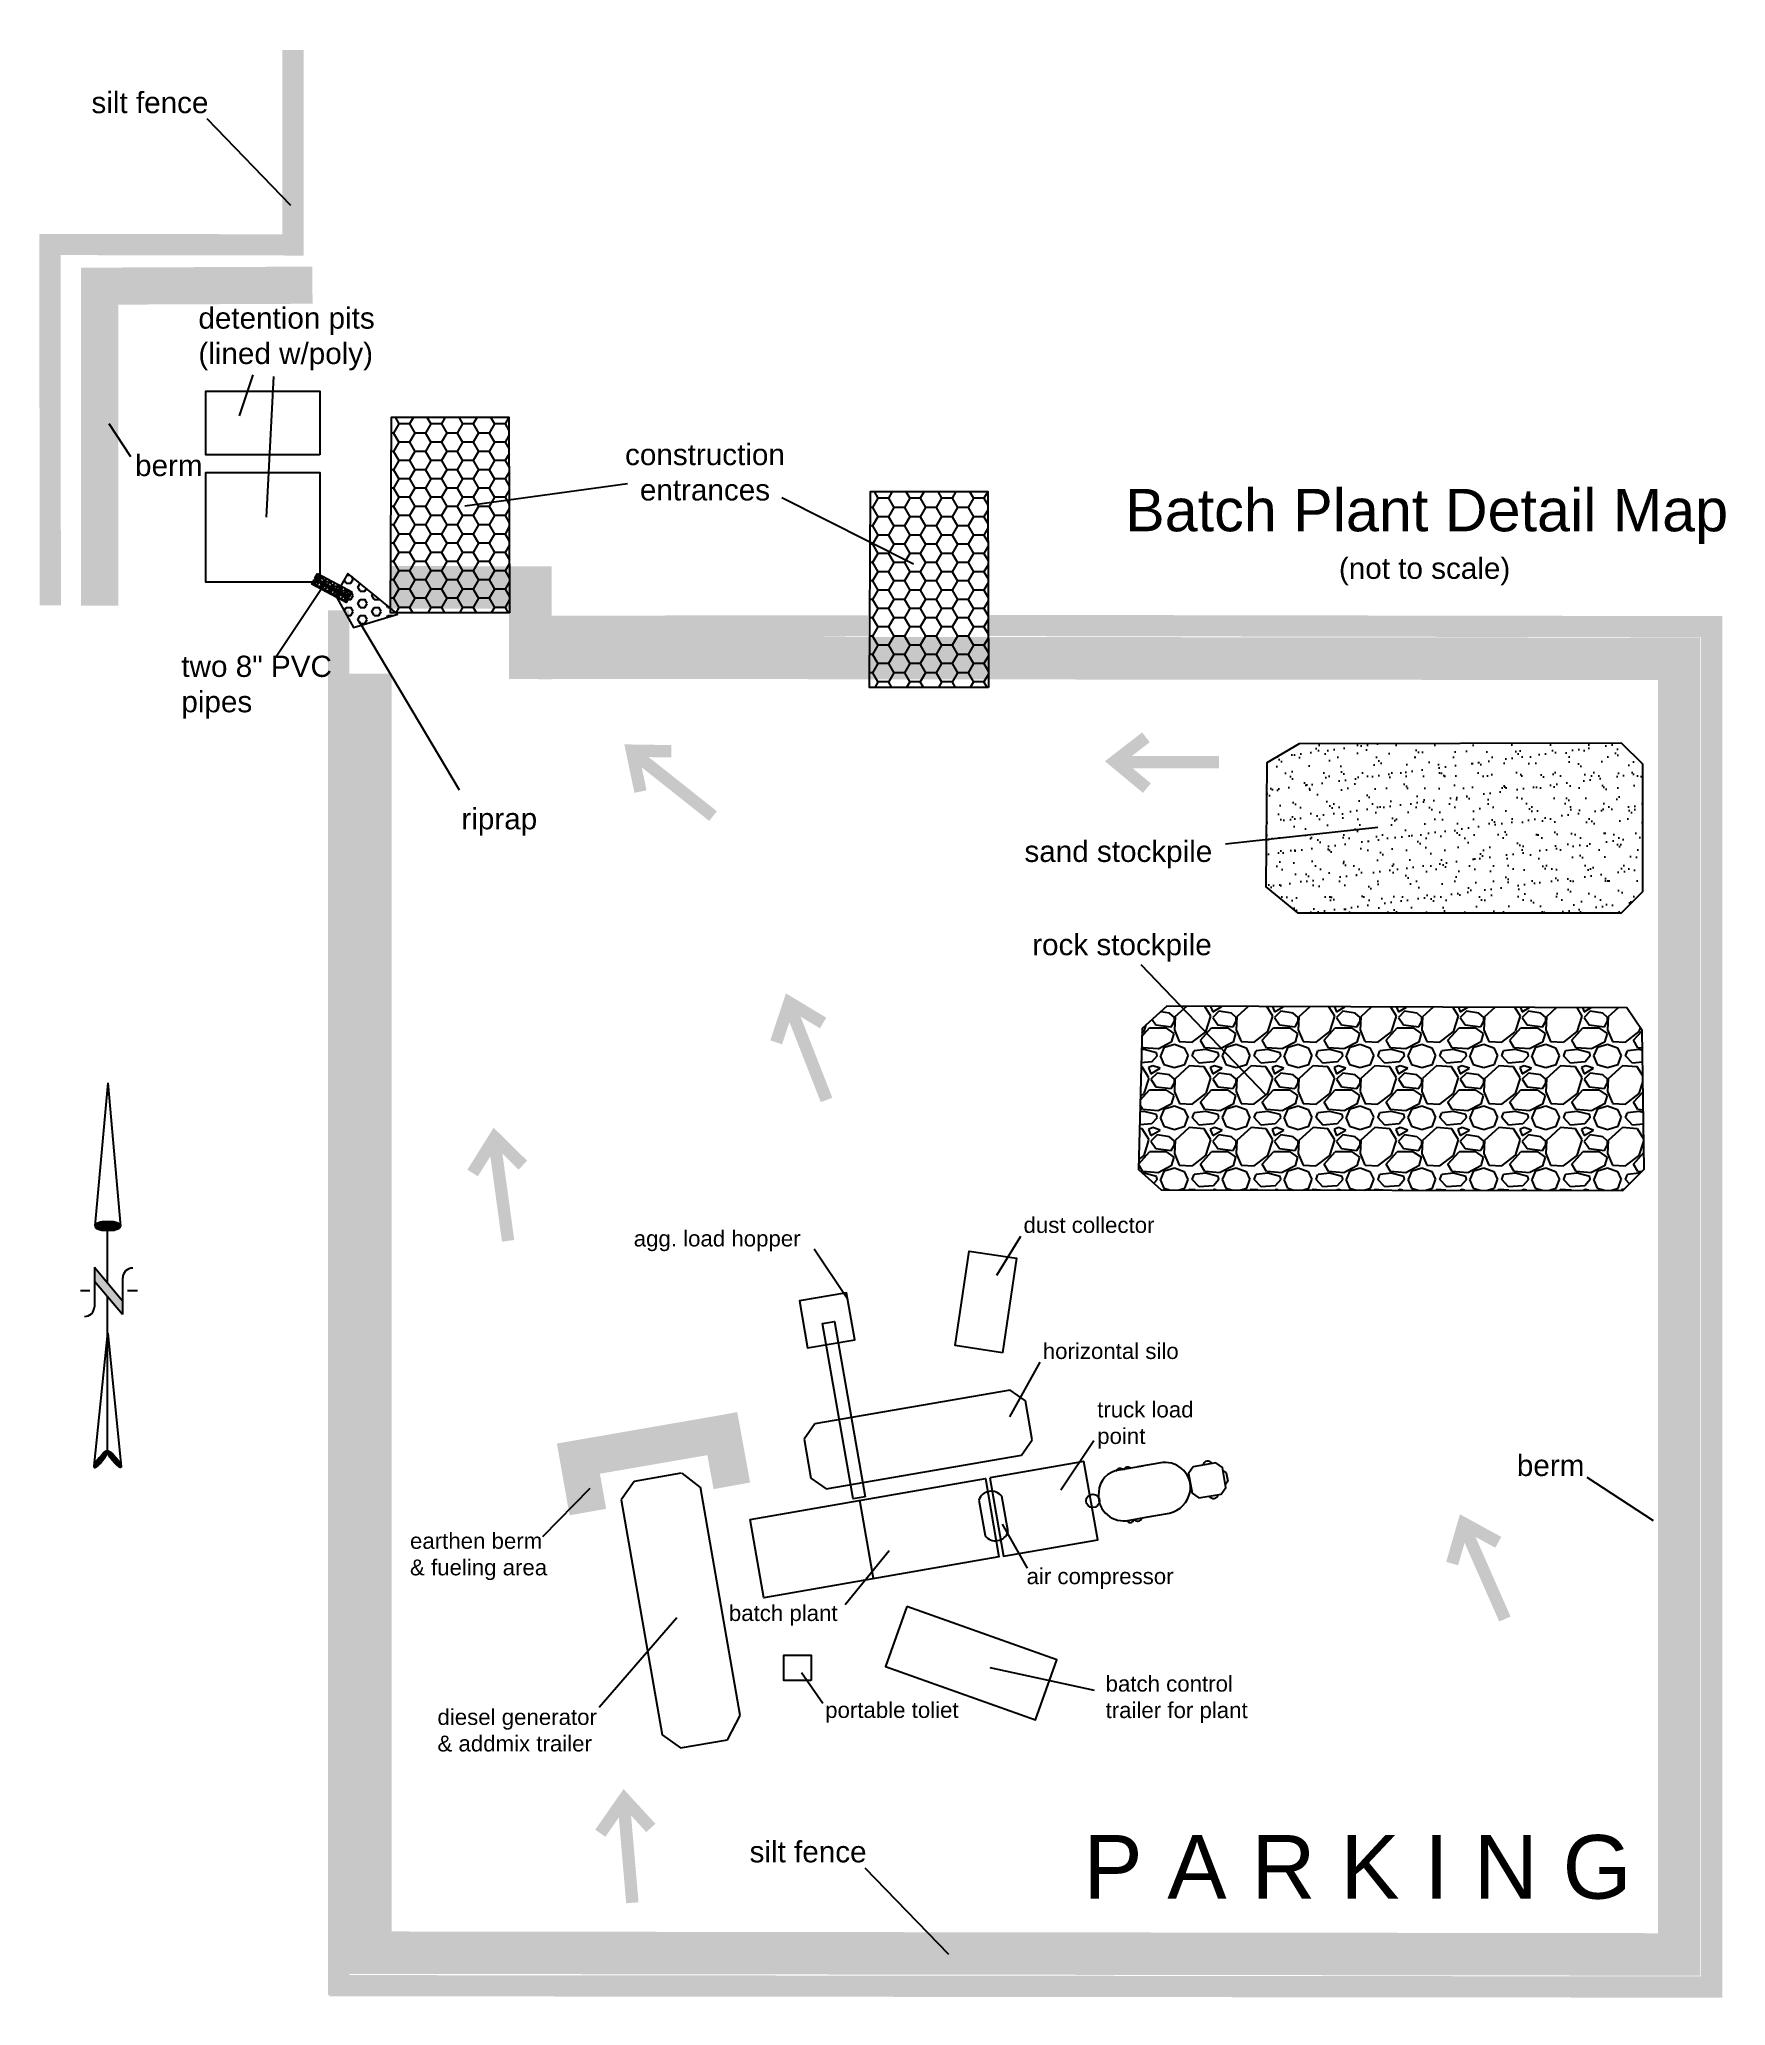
# Model space of a CAD drawing. Header units: inches. Extents: x -33 to 239, y 7 to 324.
import ezdxf

# ---------------------------------------------------------------- set-up
doc = ezdxf.new("R2010")
doc.units = ezdxf.units.IN
doc.header["$MEASUREMENT"] = 0
doc.layers.add('BASE', color=7, linetype='Continuous')
doc.layers.add('NARROW', color=7, linetype='Continuous')
doc.styles.get("Standard").update_dxf_attribs({"font": 'ARIAL.TTF'})

# ---------------------------------------------------------------- blocks, each defined once
blk = doc.blocks.new('A$C76524051')
for p, q in [((0.5, 8.5), (0, 8)), ((2, 8.5), (0.5, 8.5)), ((2.5, 8), (2, 8.5)), ((0, 8), (0, 0.5)), ((2.5, 0.5), (2.5, 8)), ((0, 0.5), (0.5, 0)), ((0.5, 0), (2, 0)), ((2, 0), (2.5, 0.5))]:
    blk.add_line(p, q)
blk = doc.blocks.new('A$C1E8A7981')
for points in [[(1.71, 1.783), (0.882, 1.784, 0.36878), (0.043, 1.157, 0.488105), (0.814, 0.002), (1.71, 0.002)], [(1.526, 0.001), (2.354, 0, 0.290418), (3.184, 0.612, 0.496309), (2.422, 1.783), (1.526, 1.783)]]:
    blk.add_lwpolyline(points, format="xyb")
blk = doc.blocks.new('A$C0A39146E')
for centre in [(0.133, -0.066), (0.4, -0.066)]:
    blk.add_arc(centre, 0.149, 26.32009, 153.67991)
blk = doc.blocks.new('A$C6CF03394')
at = {"color": 7}
for p, q in [((0.07, 6.99), (0, 1.17)), ((3.77, 1.09), (3.81, 6.95))]:
    blk.add_line(p, q, dxfattribs=at)
for centre, radius, start, end in [((1.92, 5.95), 2.13, 27.9707, 150.7283), ((1.91, 2.14), 2.14, 206.7873, 330.6939)]:
    blk.add_arc(centre, radius, start, end, dxfattribs=at)
blk = doc.blocks.new('A$C741E3D91')
h = blk.add_hatch()
h.set_pattern_fill('NET3', color=95, scale=6, style=0)
h.set_pattern_definition([(0, (6.30336, -224.4922), (0, 0.75), []), (60, (6.30336, -224.4922), (-0.649519, 0.375), []), (120, (6.30336, -224.4922), (-0.649519, -0.375), [])])
h.paths.add_polyline_path([(0.91, 4.67), (6.49, 1.71), (6.09, 0.95), (0.51, 3.91)])
h.paths.add_polyline_path([(0.4, 3.72), (5.98, 0.76), (5.58, 0), (0, 2.96)])
at = {"color": 95}
for points in [[(0.4, 3.72), (5.98, 0.76), (5.58, 0), (0, 2.96)], [(0.91, 4.67), (6.49, 1.71), (6.09, 0.95), (0.51, 3.91)]]:
    blk.add_lwpolyline(points, close=True, dxfattribs=at)
blk = doc.blocks.new('A$C55883C21')
at = {"color": 7, "const_width": 2}
for points in [[(0.85, 11.11), (4.43, 16.84), (8.96, 12.37)], [(6.58, 0.14), (4.43, 15.88)]]:
    blk.add_lwpolyline(points, dxfattribs=at)
blk = doc.blocks.new('North Arrow')
at = {"layer": 'NARROW'}
for p, q in [((32.43, 3.06), (32.43, 4.63)), ((0, 0), (22.36, 2)), ((0, 0), (22.33, -2.02)), ((28.77, -2.09), (34.02, 2.32)), ((36.18, 2.33), (30.46, 2.33)), ((36.16, 2.32), (31.04, -2.09)), ((39.1, 0.01), (59.96, 2.11)), ((31.2, -0.05), (21.66, -0.05)), ((21.66, -0.05), (21.66, -0.05)), ((28.77, -2.09), (34.95, -2.09)), ((32.43, -4.26), (32.43, -2.8)), ((57.45, -0.05), (33.41, -0.05)), ((59.83, -2.14), (39.04, -0.01)), ((57.69, -0.03), (57.77, -0.01)), ((57.77, -0.05), (57.69, -0.03))]:
    blk.add_line(p, q, dxfattribs=at)
blk.add_lwpolyline([(22.36, -2.03), (22.59, -1.93, 0.091577), (22.87, -1.44, 0.048306), (23.03, -0.75), (23.07, -0.01), (23.01, 0.82, 0.048306), (22.87, 1.42, 0.091577), (22.59, 1.91), (22.36, 2.01), (22.14, 1.91, 0.091577), (21.86, 1.42, 0.048306), (21.72, 0.82), (21.66, -0.01), (21.72, -0.83, 0.048306), (21.86, -1.44, 0.091577), (22.14, -1.93)], format="xyb", close=True, dxfattribs=at)
for points in [[(57.46, -0.03), (57.44, 0.08, -0.066818), (57.67, 0.47, -0.03073), (58.01, 0.84), (58.52, 1.29), (59.07, 1.7, -0.03073), (59.5, 1.95, -0.066818), (59.93, 2.1), (60.04, 2.06)], [(60.04, 2.06), (60.05, 1.95, -0.066818), (59.82, 1.56, -0.03073), (59.43, 1.14), (58.97, 0.74), (58.42, 0.33, -0.03073), (57.99, 0.08, -0.036692), (57.76, -0.02)], [(57.46, -0.04), (57.44, -0.15, 0.066818), (57.67, -0.54, 0.03073), (58.01, -0.9), (58.52, -1.36), (59.07, -1.77, 0.03073), (59.5, -2.02, 0.066818), (59.93, -2.17), (60.04, -2.13)], [(60.04, -2.13), (60.05, -2.01, 0.066818), (59.82, -1.63, 0.03073), (59.43, -1.2), (58.97, -0.8), (58.42, -0.4, 0.03073), (57.99, -0.15, 0.036692), (57.76, -0.05)]]:
    blk.add_lwpolyline(points, format="xyb", dxfattribs=at)
for centre, start, end in [((30.46, 3.86), 178.8769, 270), ((34.95, -3.62), 358.8769, 90)]:
    blk.add_arc(centre, 1.53, start, end, dxfattribs=at)
for points in [[(23.03, -0.76), (21.67, -0.05), (23.07, -0.05), (21.72, 0.82)], [(23.07, -0.05), (21.72, 0.82), (23.02, 0.75), (21.85, 1.42)], [(23.02, 0.75), (21.85, 1.42), (22.87, 1.44), (22.14, 1.91)], [(22.87, 1.44), (22.14, 1.91), (22.59, 1.91), (22.36, 2)], [(31.05, -2.09), (36.15, 2.36), (28.75, -2.06), (34.01, 2.36)], [(57.44, 0.08), (57.7, -0.01), (57.5, 0.21), (57.77, -0.01)], [(57.45, -0.04), (57.69, -0.02), (57.44, 0.08), (57.7, -0.01)], [(57.5, 0.21), (57.77, -0.01), (57.6, 0.39), (57.94, 0.06)], [(57.6, 0.39), (57.94, 0.06), (57.68, 0.5), (58.07, 0.13)], [(57.68, 0.5), (58.07, 0.13), (57.84, 0.66), (58.29, 0.26)], [(57.84, 0.66), (58.29, 0.26), (58.03, 0.86), (58.52, 0.41)], [(58.03, 0.86), (58.52, 0.41), (58.26, 1.07), (58.73, 0.57)], [(58.26, 1.07), (58.73, 0.57), (58.52, 1.3), (59.05, 0.81)], [(58.52, 1.3), (59.05, 0.81), (58.7, 1.42), (59.26, 0.99)], [(59.26, 1), (58.69, 1.42), (59.45, 1.15), (59, 1.65)], [(59.45, 1.15), (59, 1.65), (59.62, 1.34), (59.28, 1.82)], [(59.62, 1.34), (59.28, 1.82), (59.81, 1.55), (59.49, 1.95)], [(59.81, 1.55), (59.49, 1.95), (59.93, 1.73), (59.69, 2.04)], [(59.93, 1.73), (59.69, 2.04), (60.05, 1.94), (59.93, 2.1)], [(60.05, 1.94), (59.93, 2.1), (60.04, 2.06)], [(22.87, -1.44), (21.72, -0.87), (23.03, -0.76), (21.67, -0.05)], [(22.58, -1.93), (21.86, -1.45), (22.87, -1.44), (21.72, -0.87)], [(22.36, -2.01), (22.14, -1.93), (22.58, -1.93), (21.86, -1.45)], [(57.44, -0.14), (57.69, -0.02), (57.45, -0.04), (57.69, -0.02)], [(57.46, -0.19), (57.7, -0.03), (57.44, -0.14), (57.69, -0.02)], [(57.53, -0.33), (57.76, -0.05), (57.46, -0.19), (57.7, -0.03)], [(57.63, -0.48), (57.9, -0.1), (57.53, -0.33), (57.76, -0.05)], [(57.78, -0.66), (58.09, -0.2), (57.63, -0.48), (57.9, -0.1)], [(57.97, -0.87), (58.34, -0.35), (57.78, -0.66), (58.09, -0.2)], [(58.24, -1.11), (58.61, -0.54), (57.97, -0.87), (58.34, -0.35)], [(58.61, -1.43), (58.93, -0.77), (58.24, -1.11), (58.61, -0.54)], [(58.91, -1.64), (59.2, -1), (58.61, -1.43), (58.93, -0.77)], [(59.12, -1.79), (59.57, -1.36), (58.92, -1.65), (59.2, -1.01)], [(59.35, -1.93), (59.81, -1.62), (59.12, -1.79), (59.57, -1.36)], [(59.54, -1.32), (59.41, -1.18), (59.21, -1.01)], [(59.58, -2.05), (59.93, -1.79), (59.35, -1.93), (59.81, -1.62)], [(59.78, -2.13), (60.05, -2.01), (59.58, -2.05), (59.93, -1.79)], [(59.92, -2.17), (60.04, -2.13), (59.78, -2.13), (60.05, -2.01)]]:
    blk.add_solid(points, dxfattribs=at)

msp = doc.modelspace()

# ---------------------------------------------------------------- hatches: boundary and pattern name
h = msp.add_hatch()
h.set_pattern_fill('HONEY', color=4, scale=13.714, angle=180, style=0)
h.set_pattern_definition([(180, (401.9113, 330.516), (-2.571375, -1.484584), [1.71425, -3.4285]), (300, (401.9113, 330.516), (2.571375, -1.484584), [1.71425, -3.4285]), (240, (401.9113, 330.516), (-6e-09, -2.969168), [-3.4285, 1.71425])])
h.paths.add_polyline_path([(42.66, 231.66), (23.42, 231.66), (23.56, 263.31), (42.54, 263.31)])
h = msp.add_hatch()
h.set_pattern_fill('HONEY', color=4, scale=13.714, angle=180, style=0)
h.set_pattern_definition([(180, (479.2883, 318.4704), (-2.571375, -1.484584), [1.71425, -3.4285]), (300, (479.2883, 318.4704), (2.571375, -1.484584), [1.71425, -3.4285]), (240, (479.2883, 318.4704), (-6e-09, -2.969168), [-3.4285, 1.71425])])
h.paths.add_polyline_path([(120.04, 219.62), (100.8, 219.62), (100.94, 251.26), (119.91, 251.26)])
h = msp.add_hatch()
h.set_pattern_fill('HEX', color=1, scale=6, style=0)
h.set_pattern_definition([(0, (0.4995, 6.5174), (0, 1.299038), [0.75, -1.5]), (120, (0.4995, 6.5174), (-1.125, -0.649519), [0.75, -1.5]), (60, (1.2495, 6.5174), (-1.125, 0.649519), [0.75, -1.5])])
h.paths.add_polyline_path([(24.6, 231.46), (16.53, 238.04), (14.5, 234.52), (17.41, 229.28)])
h = msp.add_hatch()
h.set_pattern_fill('AR-SAND', color=35, scale=2, style=0)
h.paths.add_polyline_path([(170.25, 210.47), (164.98, 207.42), (164.83, 187.39), (169.95, 183.2), (222.31, 183.19), (225.74, 186.62), (225.74, 207.19), (222.31, 210.62)])
h = msp.add_hatch()
h.set_pattern_fill('GRAVEL', color=252, scale=10, style=0)
h.set_pattern_definition([(228.0128, (7.2, 10), (-79.9999823, -90.0000134), [1.34536, -133.19088]), (184.9697, (6.3, 9), (120.0000105, 9.9999131), [2.30868, -228.55925]), (132.5104, (4, 8.8), (99.9999072, -110.0000867), [1.62788, -161.16032]), (267.2737, (0.1, 6.3), (9.9999602, 200.00000295), [2.10238, -208.13558]), (292.8337, (0, 4.2), (-50.00009905, 119.9999641), [2.06155, -204.09373]), (357.2737, (0.8, 2.3), (-200.00000295, 9.9999602), [2.10238, -208.13558]), (37.6942, (2.9, 2.2), (-130.00007346, -99.99990405), [2.78029, -275.24849]), (72.2553, (5.1, 3.9), (70.00010763, 219.9999623), [2.62488, -259.86321]), (121.4296, (5.9, 6.4), (-80.00008234, 129.9999504), [2.1095, -208.84073]), (175.2364, (4.8, 8.2), (110.0000095, -9.9999153), [2.40832, -118.00763]), (222.3974, (2.4, 8.4), (-120.0000735, -109.99992082), [3.11448, -308.33375]), (138.8141, (10, 6.2), (-70.0000295, 59.999973), [1.063, -105.23844]), (171.4692, (9.2, 6.9), (129.99998285, -20.0000791), [2.02237, -200.2151]), (225, (7.2, 7.2), (-1e-15, -10), [1.4142, -12.72792]), (203.1986, (6.5, 8.4), (49.999997, 20.000013), [0.76158, -75.39615]), (291.8014, (5.8, 8.1), (-9.999999, 30.000003), [1.07703, -52.77462]), (30.9638, (6.2, 7.1), (29.99998, 20.000025), [1.7493, -56.56023]), (161.5651, (7.7, 8), (20.000004, -9.999984), [1.2649, -30.35787]), (16.3895, (0, 8.1), (100.000022, 29.9999271), [1.772, -175.42845]), (70.3462, (1.7, 8.6), (-39.9999525, -110.0000214), [1.4866, -147.17408]), (293.1986, (7.7, 10), (-20.000013, 49.999997), [1.52315, -74.63458]), (343.6105, (8.3, 8.6), (-100.000022, 29.9999271), [1.772, -175.42845]), (339.444, (0, 1.9), (-50.0000184, 19.99996), [1.7088, -83.73124]), (294.7751, (1.6, 1.3), (-49.9999219, 110.0000342), [1.43178, -141.74643]), (66.8014, (7.8, 0), (20.000013, 49.999997), [1.52315, -74.63458]), (17.354, (8.4, 1.4), (-130.0000202, -39.999945), [1.6763, -165.95424]), (69.444, (2.9, 0), (-19.99996, -50.0000184), [0.8544, -84.58564]), (101.3099, (7.2, 0), (-9.999976, 40.000008), [0.5099, -50.4803]), (165.9638, (7.1, 0.5), (30.000005, -9.99998), [2.06155, -39.1695]), (186.009, (5.1, 1), (99.9999975, 9.9999932), [1.9105, -189.13923]), (303.6901, (6.2, 6.2), (-10.000013, 19.999996), [1.44222, -34.6133]), (353.1572, (7, 5), (169.99999365, -20.00008), [2.51794, -249.27563]), (60.9454, (9.5, 4.7), (-40.0000003, -70.000004), [1.02956, -101.92674]), (90, (10, 5.6), (-10, 10), [0.6, -9.4]), (120.2564, (4.9, 1.3), (39.9999489, -70.0000246), [1.38924, -137.5352]), (48.0128, (4.2, 2.5), (79.9999823, 90.0000134), [2.69072, -131.84552]), (0, (6, 4.5), (10, 10), [2.6, -7.4]), (325.3048, (8.6, 4.5), (-99.9999426, 70.0000861), [1.58114, -156.53274]), (254.0546, (9.9, 3.6), (-9.999999, -40.000001), [1.45602, -71.34508]), (207.646, (9.5, 2.2), (-189.9999581, -100.0000771), [2.37065, -234.69474]), (175.4261, (7.4, 1.1), (-130.0000056, 9.999948), [2.50799, -248.29074])])
h.paths.add_polyline_path([(148.86, 168.06), (144.84, 164.45), (144.28, 141.66), (147.91, 138.39), (222.54, 138.31), (225.96, 141.74), (225.64, 164.17), (223.16, 167.83)])

# ---------------------------------------------------------------- linework, layer by layer
at = {"color": 7}
for p, q in [((-6.29, 311.57), (7.26, 297.6)), ((1.19, 270.12), (-1.04, 263.51)), ((4.51, 269.86), (3.3, 247.12)), ((-18.53, 256.87), (-22.02, 262.2)), ((61.71, 252.51), (35.42, 248.91)), ((86.62, 250.32), (107.94, 239.59)), ((4.91, 224.61), (12.46, 235.93)), ((34.55, 202.99), (18.41, 230.21)), ((48.02, 82.36), (55.65, 90.17)), ((216.72, 91.97), (227.44, 84.92)), ((93.28, 55.33), (89.79, 60.31)), ((100.04, 28.79), (113.59, 14.82))]:
    msp.add_line(p, q, dxfattribs=at)
for p, q in [((158.34, 194.32), (182.93, 197.04)), ((144.66, 174.84), (164.72, 153.85)), ((125.2, 130.87), (121.34, 124.55)), ((91.86, 128.83), (97.21, 120.87)), ((128.35, 110.53), (123.45, 101.69)), ((137.06, 97.81), (131.73, 89.83)), ((70.38, 92.57), (62.78, 91.25)), ((73.43, 90.33), (70.51, 92.59)), ((62.78, 91.25), (60.68, 88.28)), ((79.91, 53.41), (73.5, 90.32)), ((60.68, 88.28), (67.29, 50.27)), ((101.46, 75.54), (99.26, 88.21)), ((126.35, 77.25), (122.3, 84.33)), ((96.86, 71.34), (104, 80.11)), ((69.7, 69.21), (57.15, 54.7)), ((137.15, 57.48), (120.32, 61.13)), ((77.86, 49.5), (79.91, 53.41)), ((67.29, 50.27), (70.26, 48.18)), ((70.26, 48.18), (77.86, 49.5))]:
    msp.add_line(p, q)
at = {"color": 200, "const_width": 3.43}
for points in [[(-31.56, 232.89), (-31.61, 291.22), (7.64, 291.15), (7.67, 322.67)], [(15.05, 232.08), (15.03, 8.22)], [(13.51, 9.74), (236.86, 9.52), (236.88, 229.43), (120.19, 229.63)], [(100.54, 229.57), (49.41, 229.5)]]:
    msp.add_lwpolyline(points, dxfattribs=at)
at = {"color": 52}
for points, const_width in [([(10.8, 284.64), (-23.59, 284.48), (-23.59, 232.85)], 6), ([(45.99, 220.95), (46.02, 239.18)], 6.86), ([(23.26, 235.8), (45.41, 235.77)], 6.86), ([(96.65, 224.36), (231.64, 224.23), (231.63, 14.79), (16.86, 15.08)], 6.86), ([(42.9, 224.44), (96.85, 224.37)], 6.86), ([(20.15, 11.64), (20.15, 221.85)], 6.86), ([(76.49, 101.93), (78.56, 90.54)], 6), ([(76.38, 98.86), (53.77, 94.94), (55.3, 86.3)], 6)]:
    msp.add_lwpolyline(points, dxfattribs=dict(at, const_width=const_width))
at = {"color": 7}
for points in [[(12.01, 257.22), (-6.43, 257.22), (-6.43, 267.5), (12.01, 267.5)], [(12, 236.64), (-6.43, 236.64), (-6.43, 254.36), (12, 254.36)], [(91.36, 59.1), (86.96, 59.1), (86.96, 63.17), (91.36, 63.17)]]:
    msp.add_lwpolyline(points, close=True, dxfattribs=at)
at = {"color": 4}
for points in [[(42.66, 231.66), (23.42, 231.66), (23.56, 263.31), (42.54, 263.31)], [(120.04, 219.62), (100.8, 219.62), (100.94, 251.26), (119.91, 251.26)]]:
    msp.add_lwpolyline(points, close=True, dxfattribs=at)
at = {"color": 1}
msp.add_lwpolyline([(24.6, 231.46), (16.53, 238.04), (14.5, 234.52), (17.41, 229.28)], close=True, dxfattribs=at)
at = {"color": 35}
msp.add_lwpolyline([(170.25, 210.47), (164.98, 207.42), (164.83, 187.39), (169.95, 183.2), (222.31, 183.19), (225.74, 186.62), (225.74, 207.19), (222.31, 210.62)], close=True, dxfattribs=at)
at = {"color": 252}
msp.add_lwpolyline([(148.86, 168.06), (144.84, 164.45), (144.28, 141.66), (147.91, 138.39), (222.54, 138.31), (225.96, 141.74), (225.64, 164.17), (223.16, 167.83)], close=True, dxfattribs=at)
for points in [[(122.27, 112.07), (114.64, 113.21), (116.93, 128.47), (124.56, 127.33), (122.27, 112.07)], [(100.09, 88.76), (98.15, 88.42), (93.22, 116.76), (95.16, 117.1), (100.09, 88.76)], [(120.26, 91.84), (122.47, 79.17), (137.67, 81.81), (135.46, 94.48), (120.26, 91.84)], [(153.12, 93.6), (152.37, 92.53), (152.92, 89.34), (153.99, 88.59), (157.64, 89.22), (158.39, 90.29), (157.84, 93.48), (156.77, 94.24), (153.12, 93.6)], [(157.92, 93.03), (158.45, 92.65), (158.69, 91.28), (158.31, 90.75)], [(81.52, 85.12), (119.52, 91.73), (121.72, 79.06), (83.72, 72.46), (81.52, 85.12)], [(106.83, 71.01), (103.39, 61.31), (127.63, 52.72), (131.06, 62.42), (106.83, 71.01)]]:
    msp.add_lwpolyline(points)
msp.add_lwpolyline([(89.93, 117.9), (90.81, 112.84), (98.41, 114.16), (97.09, 121.76), (89.49, 120.44)], close=True)
msp.add_circle((136.89, 88.11), 1.09)
for centre, radius, start, end in [((141.28, 92.68), 0.688, 36.1798, 163.5396), ((142.5, 92.89), 0.688, 36.1798, 163.5396), ((155.48, 93.75), 0.792, 30.0996, 169.6198), ((156.38, 89.3), 0.792, 210.0996, 349.6198)]:
    msp.add_arc(centre, radius, start, end)

# ---------------------------------------------------------------- block references
at = {"color": 7}
for name, p in [('A$C741E3D91', (10.68, 233.36)), ('A$C55883C21', (35.83, 130.01))]:
    msp.add_blockref(name, p, dxfattribs=at)
for name, p, rotation in [('A$C55883C21', (70.87, 194.16), 43.75440161737001), ('A$C55883C21', (156.52, 201), 82.27046170698108), ('A$C55883C21', (87.5, 151.24), 13.5622087700777), ('A$C6CF03394', (119.68, 81.35), 10.42553995764808), ('A$C55883C21', (197.18, 67.06), 15.94446200574789), ('A$C55883C21', (55.91, 23.33), 357.1393090922836)]:
    msp.add_blockref(name, p, dxfattribs=dict(at, rotation=rotation))
for name, p, xscale, yscale, zscale, rotation in [('A$C76524051', (127.46, 95.88), 4.268770391465317, 4.26877039146531, 4.268770391465314, 99.85971998291254), ('A$C1E8A7981', (138.56, 84.25), 4.628475, 4.628475000000009, 4.628475, 9.859719982912466), ('A$C0A39146E', (144.78, 85.33), 4.628475, 4.628475000000009, 4.628475, 189.8597199829125)]:
    msp.add_blockref(name, p, dxfattribs=dict(xscale=xscale, yscale=yscale, zscale=zscale, rotation=rotation))
at = {"layer": 'BASE', "xscale": 1.035618753638119, "yscale": 1.035618753638119, "zscale": 1.035618750000579, "rotation": 270}
msp.add_blockref('North Arrow', (-22.27, 155.7), dxfattribs=at)

# ---------------------------------------------------------------- texts
for s, insert, char_height, width, attachment_point in [('silt fence', (-24.91, 315.88), 3.429, 34.2421, 1), ('detention pits\\P(lined w/poly)', (-7.63, 281.04), 3.4285, 33.6711, 1), ('construction entrances', (74.22, 258.98), 3.4285, 40.0981, 2), ('berm', (-17.86, 257.21), 3.429, 8.0185, 1), ('Batch Plant Detail Map', (142.11, 251.71), 6.857, 100.7277, 1), ('(not to scale)', (176.65, 240.59), 3.4285, 40.0981, 1), ('two 8" PVC pipes', (-10.38, 224.74), 3.4285, 25.1661, 1), ('riprap', (34.87, 200.1), 3.429, 40.7341, 1), ('sand stockpile', (125.84, 194.83), 3.4285, 40.0981, 1), ('rock stockpile', (127.09, 179.75), 3.4285, 40.0981, 1), ('dust collector', (125.69, 134), 2.5714, 30.0736, 1), ('agg. load hopper', (62.71, 131.81), 2.5714, 30.0736, 1), ('horizontal silo', (128.8, 113.62), 2.5714, 30.0736, 1), ('truck load point', (137.59, 104.17), 2.5714, 19.1743, 1), ('berm', (205.4, 95.56), 3.429, 8.0185, 1), ('earthen berm & fueling area', (26.56, 82.93), 2.5714, 24.0063, 1), ('air compressor', (126.18, 77.22), 2.5714, 25.6816, 1), ('batch plant ', (78.08, 71.26), 2.5714, 18.0822, 1), ('batch control trailer for plant', (138.95, 59.85), 2.5714, 27.5522, 1), ('diesel generator & addmix trailer', (31, 54.46), 2.5714, 27.5522, 1), ('portable toliet ', (93.64, 55.59), 2.5714, 21.9052, 1), ('silt fence', (81.43, 33.1), 3.429, 34.2421, 1), ('P A R K I N G', (135.35, 34.09), 10.2855, 103.8392, 1)]:
    msp.add_mtext(s, dxfattribs=dict(insert=insert, char_height=char_height, width=width, attachment_point=attachment_point))

doc.saveas('drawing.dxf')
